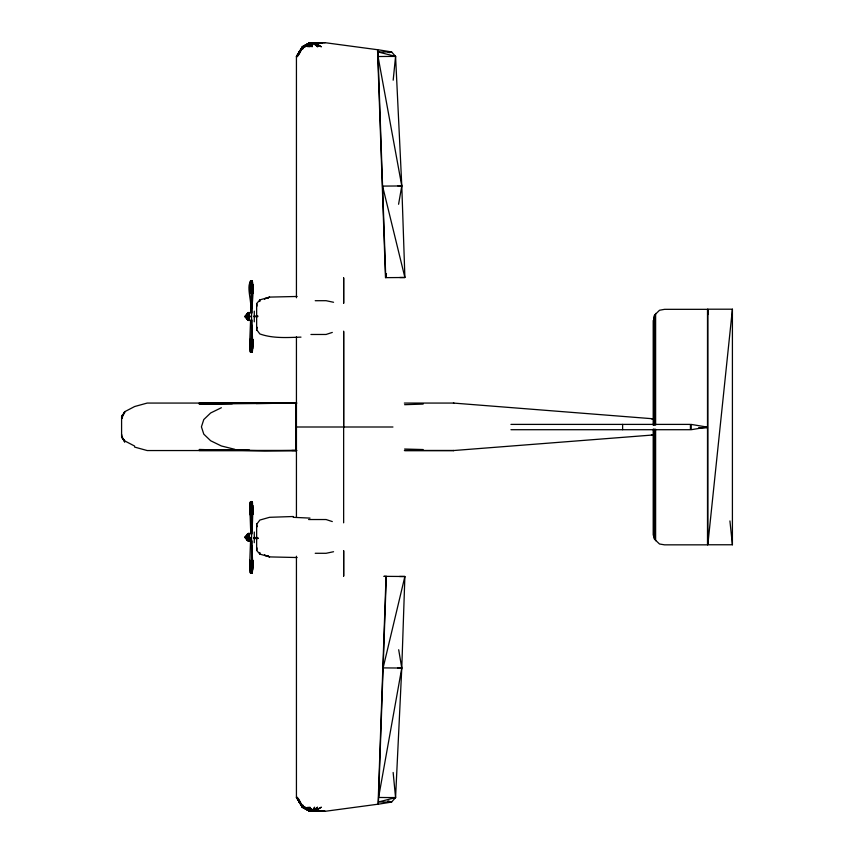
<?xml version="1.0" encoding="UTF-8"?>
<svg xmlns="http://www.w3.org/2000/svg" width="854" height="854" viewBox="0 0 854 854"><rect width="100%" height="100%" fill="white"/><g stroke="black" fill="none" stroke-linecap="round" stroke-linejoin="round"><path stroke-width="1.28" d="M343.65 522.829L343.65 331.16M297.107 557.534L269.554 556.904L259.862 554.107L256.648 550.414L256.648 547.67M199.163 403.067L295.826 403.131L295.826 450.517L264.761 450.784L199.163 449.546L204.458 449.599M256.648 549.795L256.648 547.788M252.026 312.98C251.716 302.38 254.268 291.438 252.197 280.955C245.141 282.525 251.994 302.22 250.596 307.824M252.026 533.921L252.901 509.934L252.005 501.714L250.393 501.885L249.763 505.589L250.596 528.701M251.151 288.599L251.172 284.713M251.396 284.499L252.816 284.499L251.471 286.261L251.428 293.573L251.396 284.499L252.699 283.08L251.289 283.08L252.56 282.033L251.151 282.033L252.389 281.34L250.98 281.34L252.197 280.955L250.596 280.849L251.471 286.261L250.596 313.055M251.14 510.767L251.172 505.589M250.788 501.821L252.005 501.714L250.596 501.714L251.471 507.137L250.596 533.921M251.471 286.261L252.891 286.261L252.848 293.573L252.816 284.499M250.596 320.047L249.656 343.959L250.564 352.179L252.165 352.019L252.805 348.315L252.026 325.203M251.471 507.137L252.891 507.137L252.837 514.45L252.816 505.365L251.396 505.365L251.428 514.45L251.471 507.137L252.816 505.365M250.596 539.6L249.656 564.825L250.564 573.055L252.165 572.885L252.805 569.18L252.026 546.069M295.858 442.105L295.858 412.087M249.688 286.496L249.71 293.776L249.763 284.713M249.678 507.361L249.71 514.642L249.763 505.589M252.88 346.532L252.859 339.251L252.805 348.315M252.88 567.398L252.848 560.117L252.805 569.18M296.434 556.232L296.434 797.369L302.594 807.35L309.895 811.268L325.161 811.3L378.087 804.19L386.051 576.365L383.873 576.343L404.881 576.493L383.115 667.903L383.371 670.689M386.318 576.365L378.354 804.19L391.538 802.087L395.562 797.604L401.775 668.041L404.881 576.493L399.576 576.493M256.648 306.33L256.648 303.586L259.862 299.893L269.554 297.096L297.107 296.466M393.182 80.191L395.573 56.385L391.548 51.913L377.81 49.713L385.762 277.646L386.446 273.579M707.817 544.767L732.412 309.201L707.817 309.201L707.817 544.767L732.412 544.767L732.412 309.201M251.289 283.282L251.813 281.009L250.403 281.009L251.61 281.446L250.201 281.446L251.428 282.194L250.019 282.194L251.289 283.282L249.87 283.282M249.87 504.148L251.279 504.148L251.813 501.885M398.583 204.266L401.786 185.958L395.573 56.385L377.884 51.913L378.044 56.524L401.786 185.958L404.892 277.507L385.485 277.646L377.532 49.713L325.161 42.7L309.895 42.732L302.636 46.703L296.434 56.631L296.434 297.758M256.648 306.244L256.648 304.195M252.549 350.834L251.14 350.834C249.325 352.819 253.563 352.029 250.756 352.019M250.756 572.885C253.563 572.906 249.325 573.685 251.14 571.7L252.368 572.447L250.179 572.564L251.418 571.87L252.026 540.913M318.254 42.764L309.895 42.732L302.636 46.703L296.434 56.631L300.362 52.201L298.996 52.115L302.423 46.671L309.895 42.732L322.193 42.732L310.845 42.785L305.23 46.789L310.173 42.775L304.131 46.767L309.746 42.753L314.998 42.785L321.371 46.81L313.93 42.796L313.098 42.796L312.009 46.842L312.372 42.796L309.831 46.842L311.763 42.796L325.161 42.7M302.551 48.763L303.149 46.607L309.895 42.732L304.013 46.586L302.423 46.671L296.818 56.674M314.155 811.3L314.934 808.749M298.131 55.414L299.284 52.073L300.224 52.03L303.149 46.607M653.726 429.146L653.726 537.305L654.559 539.28L659.512 543.998L664.572 544.841L707.507 544.841L707.507 309.329L664.572 309.329L659.512 310.258L654.559 315.126L653.726 317.4L653.726 425.164M316.439 811.215L313.098 811.193L314.592 807.158L312.372 811.193L309.746 811.247L304.131 807.233L310.173 811.225L325.161 811.3L309.895 811.268L302.423 807.329L298.996 801.885L300.362 801.799L296.434 797.369L302.594 807.35L309.895 811.268L311.219 811.3L309.532 807.468L312.19 811.3L322.193 811.268M303.074 48.753L304.013 46.586L310.44 42.711L307.184 45.785M309.895 42.732L302.594 46.639L298.366 55.403M296.882 403.067L147.187 403.067L134.644 406.525L124.695 411.724L121.588 416.699L121.588 436.458L124.695 441.902L121.588 436.458M252.891 286.261L251.492 289.068L252.901 289.068M252.891 507.137L251.492 509.934L252.901 509.934M313.301 811.3L314.816 808.428M299.359 52.158L303.234 46.735L296.434 56.631L298.996 52.115M312.724 811.3L314.667 808.428M312.19 42.7L309.532 46.532L311.219 42.7L307.344 45.785M248.962 320.538L245.013 316.514L246.987 313.674L248.962 312.436L248.962 320.538L246.987 319.321L245.013 316.514L248.962 312.436M248.962 541.404L245.013 537.379L246.987 534.54L248.962 533.302L248.962 541.404L246.987 540.187L245.013 537.379L248.962 533.302M248.962 320.346L246.987 319.182L248.962 319.77L245.013 316.514L248.962 312.628L246.987 313.674L246.987 319.321L248.962 320.346L245.013 316.514L248.962 314.101L246.987 314.219L248.962 312.628M245.013 537.379L248.962 533.494L246.987 534.54L246.987 540.187L248.962 541.212L245.013 537.379L248.962 534.07L246.987 535.084L248.962 534.967L245.013 537.379L248.962 540.635L246.987 539.653L248.962 539.739L245.013 537.379L248.962 537.358L246.987 536.493L248.962 536.098L246.987 535.704L248.962 534.967M251.396 505.365L252.699 503.956L251.289 503.956L252.56 502.899L251.151 502.899L252.389 502.205L250.98 502.205L252.197 501.821L250.201 502.323L251.428 503.059L250.019 503.059L251.279 504.148M313.098 811.193L317.549 807.169L313.93 811.204L321.371 807.19L314.998 811.204L310.173 811.225L305.23 807.211L310.845 811.204L308.027 807.169L311.763 811.204L309.831 807.158L312.372 811.193M122.4 417.948L121.588 418.652L124.695 411.724L124.695 412.728L121.588 416.699L122.4 417.948L122.4 414.905M264.473 299.444L266.021 298.11M256.648 526.939L257.182 526.512L256.648 524.303L259.862 520.054L269.554 517.31L293.232 516.51M306.159 45.796L310.44 42.711M267.537 298.313L269.554 297.096L267.206 298.302M246.987 534.679L248.962 533.494M221.367 407.732L210.66 412.962L203.786 419.549L201.416 426.851L203.786 434.152L210.66 440.749L221.367 445.969L234.85 449.332M248.962 319.77L246.987 318.788L248.962 318.873L246.987 318.158L248.962 317.741L245.013 316.514L248.962 315.233L246.987 314.838M389.093 52.724L391.548 51.913L387.823 51.913M332.302 332.43L326.068 334.469L310.941 334.48M251.781 572.949L250.371 572.949L252.165 572.885L250.948 572.447M246.987 537.369L248.962 538.607L246.987 539.023L248.962 539.739M333.551 551.727L326.068 553.296L315.222 553.285M296.818 797.326L302.423 807.329L303.234 807.265L296.434 797.369L297.747 797.465M250.788 280.955L252.005 280.849M453.442 450.549L654.271 434.889M651.506 434.771L654.164 434.579M296.744 56.577L297.747 56.524M300.982 337.127C287.254 337.533 273.002 338.632 259.862 333.946L256.648 329.697L257.182 327.488L256.648 327.061M404.593 404.689L423.157 404.081M304.013 46.586L305.081 46.564M246.422 316.866L250.233 316.791M254.033 316.727L257.844 316.653M246.422 316.151L250.233 316.087M254.033 316.023L257.844 315.959M232.267 403.75L199.163 404.081L295.826 403.131L256.104 403.526M378.044 56.524L395.573 56.385L391.815 56.385M246.422 536.269L246.422 538.479L250.233 538.447M254.033 538.415L257.844 538.383M377.884 52.009L391.548 51.913M245.013 316.514L248.962 316.482L246.987 315.628M308.593 519.531L326.068 519.531L332.302 521.57M318.254 811.236L309.895 811.268L302.636 807.297L299.359 801.842M397.943 185.958L401.786 185.958L382.571 186.097L404.892 277.507L399.789 277.507M315.222 300.715L326.068 300.693L333.551 302.273M249.656 343.959L251.076 343.959L252.026 320.047M404.358 403.067L453.88 403.067M510.948 424.395L690.427 424.395L690.427 429.711L510.948 429.711M296.434 427L392.947 427M698.615 427.822L707.507 427.822M199.163 450.549L295.826 450.517L291.854 450.474M404.743 450.538L453.88 450.549L404.358 450.549M296.882 450.549L147.187 450.549L134.644 447.09M249.656 564.825L251.076 564.825L249.678 567.632L251.172 569.404L249.859 570.814L251.279 570.814L250.008 571.87L251.418 571.87L251.588 572.564M397.783 668.041L401.775 668.041L398.69 649.734M391.644 797.615L395.562 797.604L393.15 772.486M387.609 802.087L391.538 802.087L388.004 800.86M322.193 42.732L309.746 42.753L316.439 42.775M246.422 538.479L250.233 538.49M254.033 538.5L257.844 538.511M319.844 811.3L321.894 811.3M383.115 667.903L401.775 668.041L378.589 797.476L395.562 797.604L378.429 801.991L391.538 802.087M208.429 449.631L249.485 450.047M246.422 538.063L250.233 538.105M254.033 538.159L257.844 538.212M246.422 537.379L250.233 537.444M254.033 537.518L257.844 537.593M302.423 807.329L305.081 807.436M404.593 449.033L423.157 449.546M293.232 517.332L310.013 518.1M651.506 418.834L654.164 419.026M654.271 418.876L453.442 403.067M298.996 801.885L300.224 801.97L303.149 807.382L309.895 811.268L304.013 807.414L303.074 805.247M246.987 538.244L248.962 538.607M267.206 555.698L269.554 556.904L267.537 555.676M121.588 434.387L122.4 438.465L124.695 440.888L134.644 446.076M246.987 540.048L248.962 541.212M304.013 807.414L310.44 811.279L307.184 808.215M251.14 350.834L252.368 351.581L250.959 351.581L252.165 352.019L250.371 352.072L251.781 352.072M246.987 316.503L248.962 317.741M306.159 808.204L310.44 811.279M307.344 808.215L311.219 811.3M264.473 554.556L266.021 555.89M314.155 42.7L318.371 46.522L313.301 42.7L314.315 44.611M313.098 42.796L317.549 46.831L313.93 42.796M122.4 437.686L124.695 440.888M296.744 797.422L299.284 801.927L298.131 798.586M298.366 798.597L302.594 807.35M302.551 805.237L303.149 807.382M311.614 808.749L312.19 811.3M707.817 309.201L708.372 314.486M729.924 520.94L732.412 544.767M251.642 303.896L252.026 307.824M251.514 523.449L252.026 528.701M655.616 313.45L655.616 425.164M655.616 429.146L655.616 540.678M654.559 315.126L654.559 425.175M654.559 429.146L654.559 539.28M653.203 320.474L653.203 425.175M653.203 429.146L653.203 535.18M622.619 424.395L622.619 429.711M343.65 331.758L343.65 427M296.434 336.86L296.434 517.14M259.862 299.893L259.862 301.515M259.862 552.485L259.862 554.107M256.648 303.586L256.648 330.338M256.648 523.662L256.648 550.414M254.278 311.166L254.278 321.809M254.278 532.031L254.278 542.674M251.567 280.592L251.567 352.382M251.567 501.49L251.567 573.28M246.422 315.35L246.422 317.667M343.65 550.787L343.65 576.076L343.65 550.798M343.65 277.924L343.65 303.213L343.65 277.924M249.72 339.454L249.678 346.767L251.172 348.539L251.588 351.699L250.179 351.699L251.418 351.005L250.008 351.005L251.279 349.948L249.859 349.948L251.172 348.539L251.14 339.454L251.172 348.539L249.752 348.539L249.72 339.454M249.72 560.32L249.678 567.632L251.087 567.632L251.14 560.32L251.172 569.404L249.752 569.404L249.72 560.32M251.076 343.959L249.678 346.767L251.087 346.767L251.076 343.959M310.845 42.785L308.027 46.831L311.763 42.796L310.845 42.785M707.112 427.064L691.164 429.722L691.164 424.406L707.112 427.064"/></g></svg>
